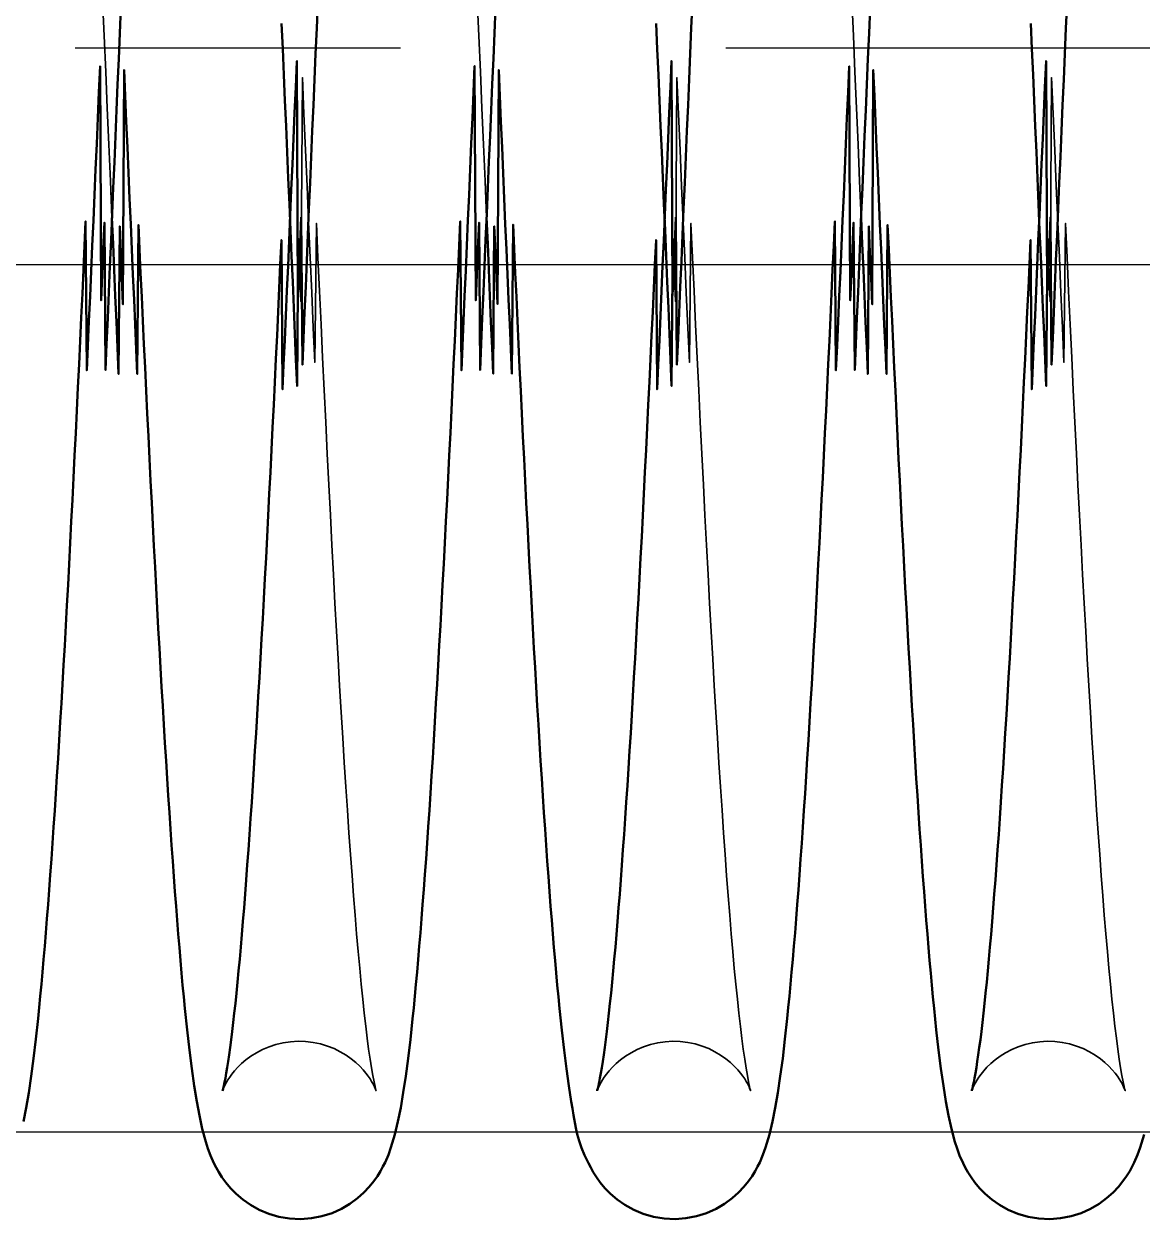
# Model space of a CAD drawing. Header units: millimetres. Extents: x 1448 to 104164, y -19509 to -89.
# Drawn here: x 84205.1 to 84256.6, y -3056.7 to -3001.5 of the extents above; entities that cross this region are included whole.
import ezdxf

# ---------------------------------------------------------------- set-up
doc = ezdxf.new("R2010")
doc.units = ezdxf.units.MM
doc.header["$LTSCALE"] = 60
doc.header["$MEASUREMENT"] = 0
doc.linetypes.add('CENTER', pattern=[2, 1.25, -0.25, 0.25, -0.25])
doc.layers.get('0').update_dxf_attribs({"linetype": 'CONTINUOUS'})
doc.layers.add('cen', color=14, linetype='CONTINUOUS')
doc.layers.add('가려진 것(ISO)', color=7, linetype='CONTINUOUS', lineweight=35)
doc.layers.add('가시적인 것(ISO)', color=7, linetype='CONTINUOUS', lineweight=50)

# ---------------------------------------------------------------- blocks, each defined once
blk = doc.blocks.new('토션스프링1')
at = {"layer": '가려진 것(ISO)', "flags": 128}
for points in [[(21462800.349, -50955456.939), (21462800.277, -50955458.591), (21462800.205, -50955460.254), (21462800.133, -50955461.926), (21462800.062, -50955463.606), (21462799.99, -50955465.292), (21462799.918, -50955466.982)], [(21462817.625, -50955456.936), (21462817.553, -50955458.59), (21462817.481, -50955460.254), (21462817.409, -50955461.927), (21462817.337, -50955463.607), (21462817.265, -50955465.293), (21462817.194, -50955466.981)], [(21462834.9, -50955456.939), (21462834.828, -50955458.591), (21462834.757, -50955460.254), (21462834.685, -50955461.926), (21462834.613, -50955463.606), (21462834.541, -50955465.292), (21462834.469, -50955466.982)], [(21462794.82, -50955507.244), (21462794.816, -50955507.229), (21462794.796, -50955507.177), (21462794.755, -50955507.083), (21462794.685, -50955506.94), (21462794.634, -50955506.847), (21462794.569, -50955506.739), (21462794.488, -50955506.617), (21462794.388, -50955506.478), (21462794.265, -50955506.326), (21462794.118, -50955506.163), (21462793.944, -50955505.994), (21462793.743, -50955505.822), (21462793.512, -50955505.652), (21462793.256, -50955505.491), (21462792.976, -50955505.344), (21462792.676, -50955505.217), (21462792.357, -50955505.114), (21462792.023, -50955505.035), (21462791.681, -50955504.985), (21462791.334, -50955504.965), (21462790.986, -50955504.976), (21462790.642, -50955505.017), (21462790.305, -50955505.086), (21462789.981, -50955505.182), (21462789.675, -50955505.303), (21462789.388, -50955505.445), (21462789.124, -50955505.602), (21462788.885, -50955505.768), (21462788.676, -50955505.94), (21462788.493, -50955506.111), (21462788.338, -50955506.277), (21462788.208, -50955506.432), (21462788.101, -50955506.572), (21462788.013, -50955506.699), (21462787.943, -50955506.811), (21462787.887, -50955506.91), (21462787.812, -50955507.065), (21462787.769, -50955507.166), (21462787.747, -50955507.224), (21462787.74, -50955507.244), (21462787.743, -50955507.234), (21462787.753, -50955507.197), (21462787.768, -50955507.137), (21462787.787, -50955507.056), (21462787.834, -50955506.837), (21462787.89, -50955506.547), (21462787.952, -50955506.195), (21462788.016, -50955505.788), (21462788.081, -50955505.333), (21462788.147, -50955504.827), (21462788.214, -50955504.272), (21462788.283, -50955503.671), (21462788.352, -50955503.023), (21462788.422, -50955502.331), (21462788.492, -50955501.596), (21462788.563, -50955500.819), (21462788.634, -50955500.001), (21462788.705, -50955499.144), (21462788.777, -50955498.25), (21462788.848, -50955497.319), (21462788.918, -50955496.353), (21462788.989, -50955495.347), (21462789.061, -50955494.304), (21462789.132, -50955493.225), (21462789.203, -50955492.111), (21462789.275, -50955490.962), (21462789.347, -50955489.781), (21462789.418, -50955488.569), (21462789.49, -50955487.327), (21462789.561, -50955486.056), (21462789.633, -50955484.757), (21462789.704, -50955483.432), (21462789.776, -50955482.082), (21462789.847, -50955480.705), (21462789.919, -50955479.3), (21462789.99, -50955477.869), (21462790.062, -50955476.413), (21462790.134, -50955474.934), (21462790.205, -50955473.433), (21462790.277, -50955471.913), (21462790.349, -50955470.373), (21462790.421, -50955468.817), (21462790.492, -50955467.245), (21462790.564, -50955473.659), (21462790.635, -50955472.061), (21462790.706, -50955470.451), (21462790.778, -50955468.826), (21462790.85, -50955467.186), (21462790.921, -50955465.534), (21462790.993, -50955463.871), (21462791.065, -50955462.2), (21462791.137, -50955460.521), (21462791.208, -50955470.836), (21462791.28, -50955469.147)], [(21462812.096, -50955507.244), (21462812.091, -50955507.229), (21462812.072, -50955507.177), (21462812.031, -50955507.083), (21462811.961, -50955506.94), (21462811.909, -50955506.847), (21462811.845, -50955506.739), (21462811.764, -50955506.616), (21462811.663, -50955506.478), (21462811.54, -50955506.325), (21462811.393, -50955506.162), (21462811.219, -50955505.993), (21462811.018, -50955505.821), (21462810.788, -50955505.652), (21462810.531, -50955505.491), (21462810.251, -50955505.344), (21462809.95, -50955505.217), (21462809.631, -50955505.113), (21462809.298, -50955505.035), (21462808.955, -50955504.985), (21462808.607, -50955504.965), (21462808.26, -50955504.976), (21462807.916, -50955505.017), (21462807.579, -50955505.087), (21462807.255, -50955505.183), (21462806.949, -50955505.304), (21462806.662, -50955505.445), (21462806.398, -50955505.603), (21462806.16, -50955505.77), (21462805.95, -50955505.941), (21462805.768, -50955506.112), (21462805.613, -50955506.278), (21462805.483, -50955506.433), (21462805.377, -50955506.574), (21462805.29, -50955506.702), (21462805.22, -50955506.815), (21462805.165, -50955506.913), (21462805.089, -50955507.065), (21462805.045, -50955507.166), (21462805.023, -50955507.223), (21462805.015, -50955507.244), (21462805.019, -50955507.234), (21462805.029, -50955507.197), (21462805.045, -50955507.136), (21462805.064, -50955507.055), (21462805.111, -50955506.836), (21462805.165, -50955506.549), (21462805.226, -50955506.199), (21462805.29, -50955505.792), (21462805.357, -50955505.333), (21462805.423, -50955504.828), (21462805.49, -50955504.275), (21462805.559, -50955503.674), (21462805.628, -50955503.027), (21462805.697, -50955502.336), (21462805.768, -50955501.601), (21462805.838, -50955500.825), (21462805.909, -50955500.007), (21462805.98, -50955499.15), (21462806.052, -50955498.254), (21462806.123, -50955497.322), (21462806.194, -50955496.353), (21462806.265, -50955495.35), (21462806.336, -50955494.31), (21462806.407, -50955493.232), (21462806.479, -50955492.119), (21462806.55, -50955490.971), (21462806.622, -50955489.79), (21462806.693, -50955488.577), (21462806.765, -50955487.333), (21462806.837, -50955486.061), (21462806.908, -50955484.76), (21462806.98, -50955483.433), (21462807.052, -50955482.08), (21462807.123, -50955480.703), (21462807.194, -50955479.301), (21462807.266, -50955477.873), (21462807.337, -50955476.418), (21462807.409, -50955474.94), (21462807.481, -50955473.44), (21462807.552, -50955471.919), (21462807.624, -50955470.378), (21462807.696, -50955468.82), (21462807.768, -50955467.246), (21462807.84, -50955473.657), (21462807.911, -50955472.056), (21462807.983, -50955470.443), (21462808.054, -50955468.82), (21462808.125, -50955467.183), (21462808.197, -50955465.534), (21462808.269, -50955463.872), (21462808.34, -50955462.202), (21462808.412, -50955460.523), (21462808.484, -50955470.837), (21462808.556, -50955469.147)], [(21462829.372, -50955507.244), (21462829.367, -50955507.229), (21462829.348, -50955507.177), (21462829.307, -50955507.083), (21462829.236, -50955506.94), (21462829.185, -50955506.847), (21462829.12, -50955506.739), (21462829.04, -50955506.617), (21462828.939, -50955506.478), (21462828.816, -50955506.326), (21462828.669, -50955506.163), (21462828.496, -50955505.994), (21462828.294, -50955505.822), (21462828.064, -50955505.652), (21462827.808, -50955505.491), (21462827.528, -50955505.344), (21462827.227, -50955505.217), (21462826.908, -50955505.114), (21462826.575, -50955505.035), (21462826.232, -50955504.985), (21462825.885, -50955504.965), (21462825.538, -50955504.976), (21462825.193, -50955505.017), (21462824.856, -50955505.086), (21462824.533, -50955505.182), (21462824.227, -50955505.303), (21462823.94, -50955505.445), (21462823.675, -50955505.602), (21462823.437, -50955505.768), (21462823.227, -50955505.94), (21462823.045, -50955506.111), (21462822.89, -50955506.277), (21462822.76, -50955506.432), (21462822.653, -50955506.572), (21462822.565, -50955506.699), (21462822.494, -50955506.811), (21462822.439, -50955506.91), (21462822.364, -50955507.065), (21462822.32, -50955507.166), (21462822.298, -50955507.224), (21462822.291, -50955507.244), (21462822.294, -50955507.234), (21462822.305, -50955507.197), (21462822.32, -50955507.137), (21462822.338, -50955507.056), (21462822.385, -50955506.837), (21462822.441, -50955506.547), (21462822.503, -50955506.195), (21462822.567, -50955505.788), (21462822.632, -50955505.333), (21462822.698, -50955504.827), (21462822.766, -50955504.272), (21462822.834, -50955503.671), (21462822.903, -50955503.023), (21462822.973, -50955502.331), (21462823.044, -50955501.596), (21462823.114, -50955500.819), (21462823.186, -50955500.001), (21462823.257, -50955499.144), (21462823.328, -50955498.25), (21462823.399, -50955497.319), (21462823.47, -50955496.353), (21462823.541, -50955495.347), (21462823.612, -50955494.304), (21462823.684, -50955493.225), (21462823.755, -50955492.111), (21462823.826, -50955490.962), (21462823.898, -50955489.781), (21462823.97, -50955488.569), (21462824.041, -50955487.327), (21462824.113, -50955486.056), (21462824.184, -50955484.757), (21462824.256, -50955483.432), (21462824.327, -50955482.082), (21462824.399, -50955480.705), (21462824.47, -50955479.3), (21462824.542, -50955477.869), (21462824.613, -50955476.413), (21462824.685, -50955474.934), (21462824.757, -50955473.433), (21462824.829, -50955471.913), (21462824.9, -50955470.373), (21462824.972, -50955468.817), (21462825.044, -50955467.245), (21462825.115, -50955473.659), (21462825.187, -50955472.061), (21462825.258, -50955470.451), (21462825.329, -50955468.826), (21462825.401, -50955467.186), (21462825.473, -50955465.534), (21462825.544, -50955463.871), (21462825.616, -50955462.2), (21462825.688, -50955460.521), (21462825.76, -50955470.836), (21462825.832, -50955469.147)]]:
    blk.add_lwpolyline(points, dxfattribs=at)
at = {"layer": '가시적인 것(ISO)', "flags": 128}
for points in [[(21462790.425, -50955457.062), (21462790.476, -50955458.238), (21462790.527, -50955459.419), (21462790.578, -50955460.603), (21462790.629, -50955461.792), (21462790.679, -50955462.983), (21462790.73, -50955464.177), (21462790.781, -50955465.372), (21462790.832, -50955466.569), (21462790.883, -50955467.766), (21462790.934, -50955468.964), (21462790.984, -50955470.161), (21462791.035, -50955471.359), (21462791.086, -50955472.559), (21462791.137, -50955473.761), (21462791.187, -50955466.962), (21462791.238, -50955468.164), (21462791.289, -50955469.365), (21462791.34, -50955470.564), (21462791.391, -50955459.762), (21462791.442, -50955460.956), (21462791.493, -50955462.148), (21462791.544, -50955463.336), (21462791.595, -50955464.519), (21462791.646, -50955465.698), (21462791.697, -50955466.871), (21462791.748, -50955468.037), (21462791.798, -50955469.197), (21462791.849, -50955470.349), (21462791.9, -50955471.494), (21462791.951, -50955472.634), (21462792.001, -50955473.768), (21462792.052, -50955474.895), (21462792.103, -50955468.016), (21462792.154, -50955469.129), (21462792.205, -50955470.234), (21462792.256, -50955471.33), (21462792.307, -50955472.417), (21462792.358, -50955473.494), (21462792.409, -50955474.561), (21462792.46, -50955475.618), (21462792.511, -50955476.662), (21462792.561, -50955477.695), (21462792.612, -50955478.715), (21462792.663, -50955479.722), (21462792.714, -50955480.716), (21462792.764, -50955481.695), (21462792.815, -50955482.662), (21462792.866, -50955483.616), (21462792.916, -50955484.558), (21462792.967, -50955485.486), (21462793.018, -50955486.401), (21462793.069, -50955487.302), (21462793.12, -50955488.187), (21462793.171, -50955489.058), (21462793.221, -50955489.913), (21462793.272, -50955490.752), (21462793.323, -50955491.575), (21462793.374, -50955492.38), (21462793.424, -50955493.168), (21462793.475, -50955493.939), (21462793.525, -50955494.69), (21462793.576, -50955495.423), (21462793.626, -50955496.137), (21462793.677, -50955496.834), (21462793.727, -50955497.512), (21462793.777, -50955498.172), (21462793.828, -50955498.813), (21462793.878, -50955499.434), (21462793.928, -50955500.037), (21462793.979, -50955500.619), (21462794.029, -50955501.181), (21462794.079, -50955501.721), (21462794.128, -50955502.241), (21462794.178, -50955502.739), (21462794.227, -50955503.214), (21462794.276, -50955503.667), (21462794.324, -50955504.097), (21462794.373, -50955504.505), (21462794.421, -50955504.89), (21462794.469, -50955505.251), (21462794.516, -50955505.587), (21462794.562, -50955505.898), (21462794.606, -50955506.18), (21462794.649, -50955506.435), (21462794.689, -50955506.66), (21462794.727, -50955506.854), (21462794.762, -50955507.014), (21462794.791, -50955507.137), (21462794.812, -50955507.216), (21462794.82, -50955507.244)], [(21462791.28, -50955469.147), (21462791.331, -50955467.947), (21462791.382, -50955474.745), (21462791.433, -50955473.544), (21462791.484, -50955472.344), (21462791.534, -50955471.145), (21462791.585, -50955469.947), (21462791.636, -50955468.75), (21462791.686, -50955467.551), (21462791.737, -50955466.353), (21462791.788, -50955465.156), (21462791.839, -50955463.96), (21462791.89, -50955462.766), (21462791.941, -50955461.575), (21462791.992, -50955460.387), (21462792.043, -50955459.203), (21462792.094, -50955458.023)], [(21462807.7, -50955457.057), (21462807.751, -50955458.232), (21462807.802, -50955459.413), (21462807.853, -50955460.597), (21462807.904, -50955461.786), (21462807.955, -50955462.978), (21462808.006, -50955464.173), (21462808.057, -50955465.37), (21462808.108, -50955466.568), (21462808.159, -50955467.767), (21462808.209, -50955468.966), (21462808.26, -50955470.165), (21462808.311, -50955471.363), (21462808.362, -50955472.561), (21462808.412, -50955473.761), (21462808.463, -50955466.961), (21462808.514, -50955468.161), (21462808.565, -50955469.361), (21462808.616, -50955470.559), (21462808.667, -50955459.756), (21462808.718, -50955460.951), (21462808.769, -50955462.142), (21462808.82, -50955463.331), (21462808.871, -50955464.515), (21462808.922, -50955465.694), (21462808.973, -50955466.868), (21462809.023, -50955468.036), (21462809.074, -50955469.198), (21462809.125, -50955470.352), (21462809.176, -50955471.499), (21462809.226, -50955472.637), (21462809.277, -50955473.77), (21462809.328, -50955474.895), (21462809.379, -50955468.014), (21462809.43, -50955469.126), (21462809.481, -50955470.23), (21462809.531, -50955471.326), (21462809.582, -50955472.413), (21462809.633, -50955473.49), (21462809.684, -50955474.557), (21462809.735, -50955475.613), (21462809.786, -50955476.659), (21462809.837, -50955477.692), (21462809.888, -50955478.714), (21462809.939, -50955479.722), (21462809.99, -50955480.718), (21462810.04, -50955481.699), (21462810.091, -50955482.666), (21462810.142, -50955483.619), (21462810.192, -50955484.559), (21462810.243, -50955485.486), (21462810.294, -50955486.4), (21462810.344, -50955487.3), (21462810.395, -50955488.185), (21462810.446, -50955489.055), (21462810.497, -50955489.91), (21462810.548, -50955490.749), (21462810.599, -50955491.572), (21462810.649, -50955492.378), (21462810.7, -50955493.166), (21462810.751, -50955493.937), (21462810.801, -50955494.69), (21462810.852, -50955495.425), (21462810.902, -50955496.14), (21462810.953, -50955496.836), (21462811.003, -50955497.513), (21462811.053, -50955498.172), (21462811.104, -50955498.813), (21462811.154, -50955499.434), (21462811.204, -50955500.036), (21462811.254, -50955500.618), (21462811.304, -50955501.18), (21462811.354, -50955501.72), (21462811.404, -50955502.24), (21462811.453, -50955502.738), (21462811.503, -50955503.214), (21462811.552, -50955503.667), (21462811.6, -50955504.098), (21462811.648, -50955504.505), (21462811.696, -50955504.889), (21462811.744, -50955505.25), (21462811.791, -50955505.587), (21462811.837, -50955505.897), (21462811.882, -50955506.181), (21462811.925, -50955506.435), (21462811.965, -50955506.66), (21462812.003, -50955506.854), (21462812.038, -50955507.014), (21462812.067, -50955507.137), (21462812.088, -50955507.216), (21462812.096, -50955507.244)], [(21462808.556, -50955469.147), (21462808.607, -50955467.946), (21462808.658, -50955474.743), (21462808.709, -50955473.54), (21462808.76, -50955472.338), (21462808.81, -50955471.136), (21462808.861, -50955469.936), (21462808.912, -50955468.738), (21462808.962, -50955467.543), (21462809.013, -50955466.347), (21462809.064, -50955465.152), (21462809.115, -50955463.958), (21462809.166, -50955462.766), (21462809.217, -50955461.575), (21462809.268, -50955460.388), (21462809.319, -50955459.204), (21462809.37, -50955458.024)], [(21462824.976, -50955457.062), (21462825.027, -50955458.238), (21462825.078, -50955459.419), (21462825.129, -50955460.603), (21462825.18, -50955461.792), (21462825.231, -50955462.983), (21462825.282, -50955464.177), (21462825.333, -50955465.372), (21462825.384, -50955466.569), (21462825.434, -50955467.766), (21462825.485, -50955468.964), (21462825.536, -50955470.161), (21462825.586, -50955471.359), (21462825.637, -50955472.559), (21462825.688, -50955473.761), (21462825.739, -50955466.962), (21462825.79, -50955468.164), (21462825.841, -50955469.365), (21462825.892, -50955470.564), (21462825.943, -50955459.762), (21462825.994, -50955460.956), (21462826.045, -50955462.148), (21462826.096, -50955463.336), (21462826.147, -50955464.519), (21462826.198, -50955465.698), (21462826.248, -50955466.871), (21462826.299, -50955468.037), (21462826.35, -50955469.197), (21462826.401, -50955470.349), (21462826.451, -50955471.494), (21462826.502, -50955472.634), (21462826.553, -50955473.768), (21462826.604, -50955474.895), (21462826.655, -50955468.016), (21462826.705, -50955469.129), (21462826.756, -50955470.234), (21462826.807, -50955471.33), (21462826.858, -50955472.417), (21462826.909, -50955473.494), (21462826.96, -50955474.561), (21462827.011, -50955475.618), (21462827.062, -50955476.662), (21462827.113, -50955477.695), (21462827.164, -50955478.715), (21462827.214, -50955479.722), (21462827.265, -50955480.716), (21462827.316, -50955481.695), (21462827.366, -50955482.662), (21462827.417, -50955483.616), (21462827.468, -50955484.558), (21462827.519, -50955485.486), (21462827.57, -50955486.401), (21462827.62, -50955487.302), (21462827.671, -50955488.187), (21462827.722, -50955489.058), (21462827.773, -50955489.913), (21462827.824, -50955490.752), (21462827.874, -50955491.575), (21462827.925, -50955492.38), (21462827.976, -50955493.168), (21462828.026, -50955493.939), (21462828.077, -50955494.69), (21462828.127, -50955495.423), (21462828.178, -50955496.137), (21462828.228, -50955496.834), (21462828.279, -50955497.512), (21462828.329, -50955498.172), (21462828.379, -50955498.813), (21462828.43, -50955499.434), (21462828.48, -50955500.037), (21462828.53, -50955500.619), (21462828.58, -50955501.181), (21462828.63, -50955501.721), (21462828.68, -50955502.241), (21462828.729, -50955502.739), (21462828.778, -50955503.214), (21462828.827, -50955503.667), (21462828.876, -50955504.097), (21462828.924, -50955504.505), (21462828.973, -50955504.89), (21462829.02, -50955505.251), (21462829.067, -50955505.587), (21462829.113, -50955505.898), (21462829.158, -50955506.18), (21462829.2, -50955506.435), (21462829.241, -50955506.66), (21462829.279, -50955506.854), (21462829.314, -50955507.014), (21462829.343, -50955507.137), (21462829.364, -50955507.216), (21462829.372, -50955507.244)], [(21462825.832, -50955469.147), (21462825.882, -50955467.947), (21462825.933, -50955474.745), (21462825.984, -50955473.544), (21462826.035, -50955472.344), (21462826.086, -50955471.145), (21462826.136, -50955469.947), (21462826.187, -50955468.75), (21462826.238, -50955467.551), (21462826.289, -50955466.353), (21462826.34, -50955465.156), (21462826.391, -50955463.96), (21462826.441, -50955462.766), (21462826.492, -50955461.575), (21462826.543, -50955460.387), (21462826.594, -50955459.203), (21462826.645, -50955458.023)], [(21462799.918, -50955466.982), (21462799.867, -50955468.182), (21462799.816, -50955469.384), (21462799.765, -50955470.585), (21462799.714, -50955471.786), (21462799.664, -50955472.986), (21462799.613, -50955474.184), (21462799.562, -50955467.38), (21462799.512, -50955468.578), (21462799.461, -50955469.775), (21462799.41, -50955470.971), (21462799.359, -50955460.166), (21462799.308, -50955461.359), (21462799.257, -50955462.55), (21462799.206, -50955463.738), (21462799.155, -50955464.921), (21462799.104, -50955466.101), (21462799.053, -50955467.276), (21462799.002, -50955468.445), (21462798.951, -50955469.608), (21462798.901, -50955470.765), (21462798.85, -50955471.914), (21462798.799, -50955473.055), (21462798.748, -50955474.188), (21462798.698, -50955467.312), (21462798.647, -50955468.428), (21462798.596, -50955469.537), (21462798.545, -50955470.639), (21462798.494, -50955471.733), (21462798.444, -50955472.819), (21462798.393, -50955473.895), (21462798.342, -50955474.962), (21462798.291, -50955476.019), (21462798.24, -50955477.065), (21462798.189, -50955478.1), (21462798.138, -50955479.124), (21462798.087, -50955480.136), (21462798.036, -50955481.134), (21462797.985, -50955482.12), (21462797.934, -50955483.092), (21462797.883, -50955484.049), (21462797.832, -50955484.992), (21462797.782, -50955485.92), (21462797.731, -50955486.835), (21462797.68, -50955487.736), (21462797.629, -50955488.623), (21462797.578, -50955489.496), (21462797.527, -50955490.355), (21462797.476, -50955491.198), (21462797.425, -50955492.027), (21462797.374, -50955492.839), (21462797.323, -50955493.636), (21462797.271, -50955494.416), (21462797.22, -50955495.179), (21462797.169, -50955495.925), (21462797.118, -50955496.654), (21462797.067, -50955497.364), (21462797.015, -50955498.057), (21462796.964, -50955498.731), (21462796.913, -50955499.385), (21462796.862, -50955500.021), (21462796.811, -50955500.638), (21462796.76, -50955501.236), (21462796.709, -50955501.815), (21462796.658, -50955502.377), (21462796.607, -50955502.92), (21462796.556, -50955503.445), (21462796.452, -50955504.441), (21462796.346, -50955505.366), (21462796.238, -50955506.223), (21462796.126, -50955507.011), (21462796.009, -50955507.733), (21462795.888, -50955508.389), (21462795.756, -50955508.999), (21462795.595, -50955509.597), (21462795.498, -50955509.904), (21462795.38, -50955510.23), (21462795.22, -50955510.591), (21462795.117, -50955510.79), (21462794.996, -50955511.002), (21462794.85, -50955511.232), (21462794.672, -50955511.478), (21462794.457, -50955511.735), (21462794.197, -50955512.001), (21462793.89, -50955512.264), (21462793.534, -50955512.513), (21462793.131, -50955512.736), (21462792.689, -50955512.921), (21462792.218, -50955513.059), (21462791.726, -50955513.14), (21462791.223, -50955513.163), (21462790.722, -50955513.127), (21462790.234, -50955513.032), (21462789.768, -50955512.883), (21462789.334, -50955512.689), (21462788.944, -50955512.46), (21462788.598, -50955512.205), (21462788.3, -50955511.94), (21462788.05, -50955511.676), (21462787.844, -50955511.42), (21462787.674, -50955511.178), (21462787.535, -50955510.952), (21462787.419, -50955510.743), (21462787.322, -50955510.548), (21462787.17, -50955510.193), (21462787.051, -50955509.868), (21462786.869, -50955509.263)], [(21462817.194, -50955466.981), (21462817.143, -50955468.181), (21462817.092, -50955469.381), (21462817.041, -50955470.581), (21462816.991, -50955471.78), (21462816.94, -50955472.977), (21462816.889, -50955474.175), (21462816.838, -50955467.374), (21462816.788, -50955468.573), (21462816.737, -50955469.772), (21462816.686, -50955470.97), (21462816.635, -50955460.166), (21462816.584, -50955461.36), (21462816.533, -50955462.551), (21462816.482, -50955463.739), (21462816.431, -50955464.923), (21462816.38, -50955466.102), (21462816.329, -50955467.276), (21462816.278, -50955468.445), (21462816.227, -50955469.607), (21462816.177, -50955470.761), (21462816.126, -50955471.909), (21462816.075, -50955473.048), (21462816.024, -50955474.179), (21462815.974, -50955467.304), (21462815.923, -50955468.422), (21462815.872, -50955469.533), (21462815.821, -50955470.636), (21462815.77, -50955471.732), (21462815.719, -50955472.818), (21462815.668, -50955473.895), (21462815.617, -50955474.963), (21462815.566, -50955476.02), (21462815.515, -50955477.066), (21462815.464, -50955478.101), (21462815.413, -50955479.125), (21462815.362, -50955480.135), (21462815.312, -50955481.133), (21462815.261, -50955482.117), (21462815.21, -50955483.087), (21462815.159, -50955484.043), (21462815.108, -50955484.985), (21462815.058, -50955485.914), (21462815.007, -50955486.83), (21462814.956, -50955487.732), (21462814.905, -50955488.621), (21462814.854, -50955489.495), (21462814.803, -50955490.354), (21462814.752, -50955491.198), (21462814.701, -50955492.027), (21462814.65, -50955492.84), (21462814.598, -50955493.637), (21462814.547, -50955494.417), (21462814.496, -50955495.18), (21462814.445, -50955495.925), (21462814.394, -50955496.653), (21462814.342, -50955497.363), (21462814.291, -50955498.054), (21462814.24, -50955498.726), (21462814.189, -50955499.38), (21462814.138, -50955500.015), (21462814.087, -50955500.632), (21462814.036, -50955501.231), (21462813.985, -50955501.812), (21462813.934, -50955502.375), (21462813.882, -50955502.92), (21462813.83, -50955503.446), (21462813.726, -50955504.446), (21462813.619, -50955505.374), (21462813.511, -50955506.232), (21462813.399, -50955507.018), (21462813.285, -50955507.733), (21462813.234, -50955508.059), (21462813.186, -50955508.367), (21462813.081, -50955508.956), (21462813.012, -50955509.251), (21462812.924, -50955509.554), (21462812.813, -50955509.874), (21462812.672, -50955510.216), (21462812.495, -50955510.588), (21462812.392, -50955510.788), (21462812.272, -50955511.002), (21462812.126, -50955511.234), (21462811.948, -50955511.479), (21462811.732, -50955511.736), (21462811.473, -50955512.001), (21462811.165, -50955512.264), (21462810.81, -50955512.513), (21462810.407, -50955512.736), (21462809.965, -50955512.921), (21462809.494, -50955513.059), (21462809.002, -50955513.14), (21462808.499, -50955513.163), (21462807.997, -50955513.127), (21462807.51, -50955513.032), (21462807.044, -50955512.883), (21462806.61, -50955512.689), (21462806.219, -50955512.46), (21462805.874, -50955512.206), (21462805.576, -50955511.94), (21462805.326, -50955511.675), (21462805.12, -50955511.42), (21462804.95, -50955511.178), (21462804.811, -50955510.952), (21462804.695, -50955510.743), (21462804.598, -50955510.548), (21462804.446, -50955510.193), (21462804.327, -50955509.869), (21462804.144, -50955509.262), (21462804.005, -50955508.665), (21462803.879, -50955508.03), (21462803.759, -50955507.335), (21462803.646, -50955506.578), (21462803.537, -50955505.757), (21462803.432, -50955504.868), (21462803.328, -50955503.91), (21462803.277, -50955503.403), (21462803.226, -50955502.878), (21462803.175, -50955502.334), (21462803.124, -50955501.77), (21462803.072, -50955501.187), (21462803.021, -50955500.584), (21462802.969, -50955499.962), (21462802.918, -50955499.32), (21462802.867, -50955498.659), (21462802.815, -50955497.979), (21462802.764, -50955497.281), (21462802.712, -50955496.566), (21462802.661, -50955495.833), (21462802.609, -50955495.082), (21462802.558, -50955494.315), (21462802.507, -50955493.531), (21462802.455, -50955492.731), (21462802.404, -50955491.915), (21462802.353, -50955491.084), (21462802.302, -50955490.237), (21462802.251, -50955489.376), (21462802.2, -50955488.501), (21462802.149, -50955487.611), (21462802.098, -50955486.708), (21462802.047, -50955485.791), (21462801.996, -50955484.861), (21462801.946, -50955483.917), (21462801.895, -50955482.957), (21462801.844, -50955481.984), (21462801.793, -50955480.996), (21462801.742, -50955479.996), (21462801.691, -50955478.982), (21462801.64, -50955477.957), (21462801.589, -50955476.92), (21462801.538, -50955475.872), (21462801.487, -50955474.813), (21462801.436, -50955473.745), (21462801.385, -50955472.667), (21462801.334, -50955471.579), (21462801.283, -50955470.484), (21462801.233, -50955469.38), (21462801.182, -50955468.269), (21462801.131, -50955467.151), (21462801.08, -50955474.027), (21462801.03, -50955472.893), (21462800.979, -50955471.752), (21462800.928, -50955470.602), (21462800.877, -50955469.445), (21462800.826, -50955468.281), (21462800.775, -50955467.111), (21462800.724, -50955465.936), (21462800.673, -50955464.756), (21462800.622, -50955463.571), (21462800.572, -50955462.383), (21462800.521, -50955461.191), (21462800.47, -50955459.997), (21462800.419, -50955470.801), (21462800.368, -50955469.604), (21462800.317, -50955468.406), (21462800.266, -50955467.208), (21462800.216, -50955474.011), (21462800.165, -50955472.814), (21462800.114, -50955471.615), (21462800.063, -50955470.414), (21462800.013, -50955469.213), (21462799.962, -50955468.013), (21462799.911, -50955466.812), (21462799.86, -50955465.613), (21462799.809, -50955464.416), (21462799.758, -50955463.221), (21462799.707, -50955462.029), (21462799.656, -50955460.841), (21462799.605, -50955459.657), (21462799.554, -50955458.479), (21462799.503, -50955457.305)], [(21462834.469, -50955466.982), (21462834.419, -50955468.182), (21462834.368, -50955469.384), (21462834.317, -50955470.585), (21462834.266, -50955471.786), (21462834.215, -50955472.986), (21462834.165, -50955474.184), (21462834.114, -50955467.38), (21462834.063, -50955468.578), (21462834.012, -50955469.775), (21462833.961, -50955470.971), (21462833.911, -50955460.166), (21462833.86, -50955461.359), (21462833.809, -50955462.55), (21462833.758, -50955463.738), (21462833.707, -50955464.921), (21462833.656, -50955466.101), (21462833.605, -50955467.276), (21462833.554, -50955468.445), (21462833.503, -50955469.608), (21462833.452, -50955470.765), (21462833.401, -50955471.914), (21462833.35, -50955473.055), (21462833.3, -50955474.188), (21462833.249, -50955467.312), (21462833.198, -50955468.428), (21462833.148, -50955469.537), (21462833.097, -50955470.639), (21462833.046, -50955471.733), (21462832.995, -50955472.819), (21462832.944, -50955473.895), (21462832.893, -50955474.962), (21462832.842, -50955476.019), (21462832.791, -50955477.065), (21462832.74, -50955478.1), (21462832.689, -50955479.124), (21462832.638, -50955480.136), (21462832.587, -50955481.134), (21462832.536, -50955482.12), (21462832.485, -50955483.092), (21462832.435, -50955484.049), (21462832.384, -50955484.992), (21462832.333, -50955485.92), (21462832.282, -50955486.835), (21462832.231, -50955487.736), (21462832.181, -50955488.623), (21462832.13, -50955489.496), (21462832.079, -50955490.355), (21462832.028, -50955491.198), (21462831.976, -50955492.027), (21462831.925, -50955492.839), (21462831.874, -50955493.636), (21462831.823, -50955494.416), (21462831.772, -50955495.179), (21462831.721, -50955495.925), (21462831.669, -50955496.654), (21462831.618, -50955497.364), (21462831.567, -50955498.057), (21462831.516, -50955498.731), (21462831.464, -50955499.385), (21462831.413, -50955500.021), (21462831.362, -50955500.638), (21462831.311, -50955501.236), (21462831.261, -50955501.815), (21462831.21, -50955502.377), (21462831.159, -50955502.92), (21462831.107, -50955503.445), (21462831.003, -50955504.441), (21462830.898, -50955505.366), (21462830.789, -50955506.223), (21462830.677, -50955507.011), (21462830.561, -50955507.733), (21462830.44, -50955508.389), (21462830.308, -50955508.999), (21462830.146, -50955509.597), (21462830.05, -50955509.904), (21462829.932, -50955510.23), (21462829.771, -50955510.591), (21462829.669, -50955510.79), (21462829.547, -50955511.002), (21462829.402, -50955511.232), (21462829.224, -50955511.478), (21462829.009, -50955511.735), (21462828.749, -50955512.001), (21462828.441, -50955512.264), (21462828.086, -50955512.513), (21462827.682, -50955512.736), (21462827.241, -50955512.921), (21462826.77, -50955513.059), (21462826.278, -50955513.14), (21462825.774, -50955513.163), (21462825.273, -50955513.127), (21462824.785, -50955513.032), (21462824.319, -50955512.883), (21462823.886, -50955512.689), (21462823.495, -50955512.46), (21462823.149, -50955512.205), (21462822.851, -50955511.94), (21462822.602, -50955511.676), (21462822.396, -50955511.42), (21462822.226, -50955511.178), (21462822.087, -50955510.952), (21462821.971, -50955510.743), (21462821.874, -50955510.548), (21462821.722, -50955510.193), (21462821.602, -50955509.868), (21462821.421, -50955509.263), (21462821.281, -50955508.666), (21462821.153, -50955508.026), (21462821.034, -50955507.331), (21462820.921, -50955506.578), (21462820.813, -50955505.761), (21462820.709, -50955504.877), (21462820.658, -50955504.408), (21462820.607, -50955503.921), (21462820.555, -50955503.414), (21462820.504, -50955502.888), (21462820.452, -50955502.341), (21462820.4, -50955501.774), (21462820.348, -50955501.188), (21462820.297, -50955500.582), (21462820.245, -50955499.957), (21462820.193, -50955499.313), (21462820.142, -50955498.65), (21462820.09, -50955497.969), (21462820.039, -50955497.271), (21462819.987, -50955496.555), (21462819.936, -50955495.821), (21462819.884, -50955495.071), (21462819.833, -50955494.304), (21462819.782, -50955493.521), (21462819.731, -50955492.722), (21462819.679, -50955491.908), (21462819.628, -50955491.078), (21462819.577, -50955490.233), (21462819.526, -50955489.373), (21462819.475, -50955488.499), (21462819.425, -50955487.611), (21462819.374, -50955486.71), (21462819.323, -50955485.793), (21462819.272, -50955484.86), (21462819.221, -50955483.913), (21462819.17, -50955482.952), (21462819.119, -50955481.976), (21462819.068, -50955480.988), (21462819.017, -50955479.986), (21462818.966, -50955478.972), (21462818.915, -50955477.947), (21462818.864, -50955476.91), (21462818.813, -50955475.862), (21462818.762, -50955474.804), (21462818.712, -50955473.737), (21462818.661, -50955472.66), (21462818.61, -50955471.574), (21462818.559, -50955470.48), (21462818.508, -50955469.379), (21462818.458, -50955468.27), (21462818.407, -50955467.152), (21462818.356, -50955474.025), (21462818.305, -50955472.889), (21462818.254, -50955471.745), (21462818.204, -50955470.594), (21462818.153, -50955469.435), (21462818.102, -50955468.27), (21462818.051, -50955467.1), (21462818, -50955465.924), (21462817.949, -50955464.744), (21462817.898, -50955463.56), (21462817.847, -50955462.372), (21462817.796, -50955461.182), (21462817.745, -50955459.989), (21462817.694, -50955470.795), (21462817.643, -50955469.6), (21462817.593, -50955468.405), (21462817.542, -50955467.209), (21462817.491, -50955474.011), (21462817.441, -50955472.811), (21462817.39, -50955471.61), (21462817.339, -50955470.407), (21462817.288, -50955469.205), (21462817.237, -50955468.002), (21462817.186, -50955466.801), (21462817.135, -50955465.601), (21462817.084, -50955464.404), (21462817.033, -50955463.209), (21462816.982, -50955462.018), (21462816.931, -50955460.83), (21462816.88, -50955459.648), (21462816.829, -50955458.47), (21462816.779, -50955457.299)], [(21462838.556, -50955508.665), (21462838.43, -50955508.03), (21462838.311, -50955507.335), (21462838.197, -50955506.578), (21462838.089, -50955505.757), (21462837.983, -50955504.868), (21462837.88, -50955503.91), (21462837.829, -50955503.403), (21462837.778, -50955502.878), (21462837.727, -50955502.334), (21462837.675, -50955501.77), (21462837.624, -50955501.187), (21462837.572, -50955500.584), (21462837.521, -50955499.962), (21462837.469, -50955499.32), (21462837.418, -50955498.659), (21462837.367, -50955497.979), (21462837.315, -50955497.281), (21462837.264, -50955496.566), (21462837.212, -50955495.833), (21462837.161, -50955495.082), (21462837.11, -50955494.315), (21462837.058, -50955493.531), (21462837.007, -50955492.731), (21462836.956, -50955491.915), (21462836.905, -50955491.084), (21462836.853, -50955490.237), (21462836.802, -50955489.376), (21462836.751, -50955488.501), (21462836.7, -50955487.611), (21462836.65, -50955486.708), (21462836.599, -50955485.791), (21462836.548, -50955484.861), (21462836.497, -50955483.917), (21462836.446, -50955482.957), (21462836.396, -50955481.984), (21462836.345, -50955480.996), (21462836.294, -50955479.996), (21462836.243, -50955478.982), (21462836.192, -50955477.957), (21462836.141, -50955476.92), (21462836.09, -50955475.872), (21462836.039, -50955474.813), (21462835.988, -50955473.745), (21462835.937, -50955472.667), (21462835.886, -50955471.579), (21462835.835, -50955470.484), (21462835.784, -50955469.38), (21462835.733, -50955468.269), (21462835.683, -50955467.151), (21462835.632, -50955474.027), (21462835.581, -50955472.893), (21462835.53, -50955471.752), (21462835.48, -50955470.602), (21462835.429, -50955469.445), (21462835.378, -50955468.281), (21462835.327, -50955467.111), (21462835.276, -50955465.936), (21462835.225, -50955464.756), (21462835.174, -50955463.571), (21462835.123, -50955462.383), (21462835.072, -50955461.191), (21462835.021, -50955459.997), (21462834.97, -50955470.801), (21462834.919, -50955469.604), (21462834.869, -50955468.406), (21462834.818, -50955467.208), (21462834.767, -50955474.011), (21462834.716, -50955472.814), (21462834.666, -50955471.615), (21462834.615, -50955470.414), (21462834.564, -50955469.213), (21462834.513, -50955468.013), (21462834.462, -50955466.812), (21462834.411, -50955465.613), (21462834.36, -50955464.416), (21462834.309, -50955463.221), (21462834.258, -50955462.029), (21462834.207, -50955460.841), (21462834.156, -50955459.657), (21462834.106, -50955458.479), (21462834.055, -50955457.305)]]:
    blk.add_lwpolyline(points, dxfattribs=at)
blk = doc.blocks.new('토션스프링12345')
blk.add_blockref('토션스프링1', (1400.606, -3974.283))

msp = doc.modelspace()

# ---------------------------------------------------------------- linework, layer by layer
at = {"color": 3}
for p, q in [((79607.442, -3012.641), (85865.368, -3012.641)), ((85582.442, -3052.641), (79782.442, -3052.641))]:
    msp.add_line(p, q, dxfattribs=at)
at = {"layer": 'cen', "linetype": 'CENTER'}
msp.add_line((79557.442, -3002.641), (85915.368, -3002.641), dxfattribs=at)

# ---------------------------------------------------------------- block references
at = {"xscale": -1}
msp.add_blockref('토션스프링12345', (21548444.213, 50956430.79), dxfattribs=at)

doc.saveas('drawing.dxf')
